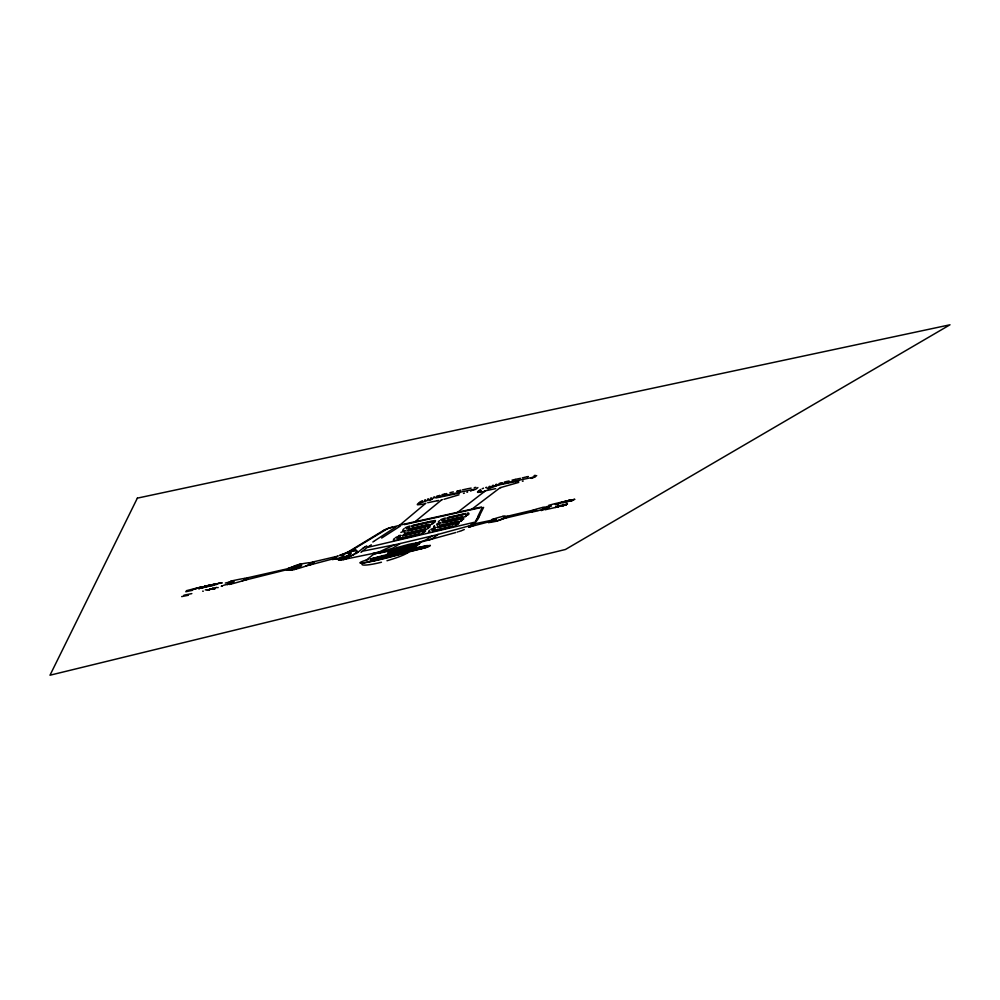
<?xml version="1.0" encoding="UTF-8"?>
<svg xmlns="http://www.w3.org/2000/svg" width="1000" height="1000" viewBox="0 0 1000 1000"><rect width="100%" height="100%" fill="white"/><g stroke="black" fill="none" stroke-linecap="round" stroke-linejoin="round"><path stroke-width="1.5" d="M343.725 555.138L339.513 555.487M478.125 515.887L482.088 507.762M479.125 516.775L479.55 515.438M479.475 515.688L483.625 507.362M477.925 516.55L477.7 517.15M545.487 507.512L542.837 509.15M478.862 517.413L478.55 518.062M477.425 517.788L477.113 518.45M478.175 518.75L475.988 521.75L471.35 525.337M476.75 519.113L475.475 521.062M401.912 552.85L403.812 552.087M438.025 534.412L432.163 538.775A6.35 0.875 -15.9 0 1 429.762 539.65L427.887 540.212A53.513 7.525 -16 0 1 422.262 541.712A55.587 7.825 -16 0 1 416.475 543.162L425.125 540.312L432.5 535.825A25.925 3.638 -16 0 0 438.025 534.412L469.95 525.675L474.4 522.263L367.113 547.487L362.463 551.213L394.5 544.8A27.85 3.925 -15.8 0 0 400.037 543.575L432.5 535.825M463.275 518.638L462.362 519.575L462.812 519.125M404.675 532.413L404.212 532.925L404.925 532.137M429.025 527.038L428.587 527.513M428.237 527.112L427.638 527.75M430.138 526.75L429.487 527.45M434.5 525.6L433.65 526.5M439.325 524.888L440.012 524.15M437.1 525.588L438.05 524.587M428.425 527.675L428.338 527.762A13.537 1.95 -15.9 0 1 428.1 527.975M463.875 518.75L463.188 519.45M462.912 519.025L461.838 520.1A13.787 1.963 -16.1 0 1 461.675 520.237M462.3 518.987L461.3 520.013M402.9 529.812L404.1 528.65M406.413 528.938L407.612 527.788M408.512 528.425L409.712 527.275M432.287 523.038L433.525 521.9M434.175 522.712L435.425 521.562M438.363 521.775L439.6 520.625M394.7 538.312L393.462 539.438M441.775 520.925L443.013 519.788M398.062 537.55L396.875 538.625M443.8 520.425L445.037 519.288M400.112 537.05L398.913 538.138M466.1 515.375L467.362 514.25M467.7 515.112L468.975 513.987M423.675 531.562L422.45 532.638M425.625 531.163L424.425 532.212M429.762 530.2L428.65 531.175M339.387 559.375L338.55 560.112L343.338 559.1M433.1 529.388L431.875 530.45M435.087 528.913L433.85 529.975M357.925 552.25L363.237 548.062M357.9 552.275L356.325 553.55M417.413 504.15L420.238 501.75M457.3 523.688L455.95 524.812M458.963 523.362L457.725 524.388M399.625 525.237L425.887 503.175M362.7 563.188L363.438 562.837M366.538 560.013L373.35 554.4M415.1 521.675L441.737 499.8M362.125 551.5L361 552.375M385.425 550.675L379.712 552.525L380.387 552.275M387.4 553.275L389.263 551.788M388.6 552.987L390.462 551.5M389.175 552.85L389.938 552.238M390.25 551.987L391.025 551.362M391.475 552.65L392.575 551.613M392.887 551.375L396.962 549.725M391.587 552.587L392.938 551.512M393.2 551.312L394.55 550.225M393.288 551.425L391.962 552.537L396.35 551.413M393.55 551.225L394.9 550.15M392.337 552.362L395.1 551.025M393.862 551.138L395.1 550.163M398.512 550.212L397.287 551.188L398.775 550.125M398.825 549.963L400.075 548.975M399.038 549.925L400.4 548.837M473.938 489.938L474.162 489.862A4.275 0.675 -16.2 0 0 476.262 488.913L477.9 487.55M399.113 550.05L397.7 551.175M399.375 549.837L400.75 548.763M398.237 550.962L399.475 549.987M399.787 549.738L401.025 548.75M402.875 549.837L404.25 548.825L400.25 549.738M405.812 547.587L403.85 548.75M406.2 547.438L404.825 548.525L406.1 548.2M477.575 491.8L480.562 489.45M403.113 549.862L404.562 548.725M405.838 549.2L403.7 549.712L404.975 548.65M405.3 548.4L406.55 547.413M407.738 548.638L409.05 547.612M410.637 546.413L408.75 547.712M409.513 547.362L410.887 546.287M408.438 548.45L409.688 547.487M410 547.238L411.262 546.25L410.625 546.312M414.25 544.438L415.938 543.125M414.35 545.475L412.938 546.512M412.013 547.537L413.263 546.562M457.8 512.2L485.337 490.875A7.9 1.212 -16.3 0 1 487 490.462L495.662 488.638M413.638 546.875L414.487 546.237M415.6 545.375L414.562 546.062M415.062 546.512L416.987 545.037M362.713 563.225L376.975 560.262A198.275 29.45 -16 0 0 386.362 558.062L408.188 552.4M419.775 543.475L413.638 548.1L395.2 552.775A261.462 40.725 -16.2 0 1 383.025 555.638L370.075 559.113L384.85 555.775A312.087 49.875 -16.2 0 0 393.862 553.65L416.175 547.9L414.837 548.088M400.037 543.575L392.925 548.088L384.613 550.875M472.062 509.038L500.138 487.713L518.737 482.4M340.475 555.112L347.438 552.362L383.8 530.262M534.888 476.912L536.7 475.588M471.325 525.35L469.925 526.337M469.462 526.038L468.35 526.825M408.062 552.487L408.137 552.425A24.65 3.275 -15.7 0 1 387.1 560.712L386.987 560.737M349.263 551.8L387.137 528.913A7.325 1.087 -15.8 0 1 389.137 528.112L402.35 524.538M432.65 523.3L432.663 523.288A7.575 1.1 -15.9 0 1 432.388 523.462M381.662 538.062L400.475 525.962M373.938 541.263L395.95 526.925M373.537 541.538L372.85 541.987M363.162 548.112L364.45 547.288M367.663 547.125L369.675 545.85M469.075 526.9L469.825 526.413A15.275 2.112 -16.1 0 0 472.15 524.738M534.637 477.088L532.663 477.938M364.375 547.337L366.688 545.913M478.375 492.137L480.812 491.225M371.325 544.837L370.3 545.462M428.537 528.225L428.5 528.25A5.012 0.712 -15.9 0 1 424.85 529.738A5.6 0.8 -15.9 0 1 424.087 529.925M353.512 554.587C348.062 557.463 341.625 560.388 335.7 559.062M433.15 523.5L433.025 523.575A6.075 0.887 -16 0 1 431.838 524.163A4.662 0.675 -16 0 1 428.625 525.237M426.112 546.888L426.6 546.525A4.737 0.625 -15.9 0 0 426.362 546.312L424.45 546.55M394.5 544.8L379.775 551.688A8.425 1.163 -15.7 0 1 377.175 552.463L372.825 553.513M477.65 491.75L481.163 490.5M383.975 530.163L385.275 529.513A8.787 1.312 -15.8 0 1 391.775 527.275L392.287 527.15M229.088 582.137L231.488 581.188L232.5 581.712A25.3 3.6 -14.8 0 1 232.25 582.25A23.625 3.362 -14.8 0 1 231.363 583.062L227.387 584.575A12.725 1.8 -15 0 1 227.138 584.45A5.188 0.737 -14.9 0 0 225.662 584.763L223.787 585.212M293.688 566.5L297.838 564.987L299.675 565.462M294.15 566.312L294.662 566A10.55 1.5 -15.3 0 1 294.887 565.9M400.875 532.45L400.962 532.4A5.3 0.762 -15.8 0 1 401.213 532.288A4.588 0.663 -15.8 0 1 403.425 531.462L404.85 531.038M222.775 585.737L221.95 585.962M543.325 508.925L544.837 508.237A7.188 0.975 -16.5 0 0 545.662 507.663L547.35 507.175A11.025 1.5 -16.5 0 0 549.35 506.662L551.438 506.05M222.35 585.938L221.95 586.125M412.788 550.212L411.838 550.55M464.312 529.513L461.838 530.55M295 565.85L295.225 565.75A6.987 0.988 -15.3 0 1 296.188 565.35M221.675 586.25L221.238 586.275M229.95 581.888L231.188 581.487M542.6 509.25L538 510.788M501.5 519.425L500.988 519.637A6.075 0.825 -16.3 0 1 495.7 521.375M501.438 519.45L501.463 519.438A15.163 2.075 -16.2 0 0 505.613 516.3A6.25 0.85 -16.3 0 0 502.45 516.438M344.663 558.525L353.35 554.862A40.663 5.737 -15.4 0 0 355.087 553.725A48 6.787 -15.4 0 0 357.013 551.888L357.287 550.975M555.462 504.625L556.462 504.225M432.075 499.375L431.362 499.65M343.85 553.95L348.438 552.75M295.538 565.938L298.85 565.938A25.188 3.575 -15.2 0 1 297.438 567.375L292.25 569.412M430.462 500L429.762 500.275M556.862 504.075L560.337 503.013M557.562 503.988L558.8 503.537M230.863 581.263L231.612 581.013M461.35 530.737L459.2 531.487M216.8 587.362L214.688 588.1M427.488 500.475L426.6 500.8A69.975 11.55 -15.8 0 1 423.688 501.85L422.887 502.137M218.188 587.487L217.787 587.775M558.387 503.512L559.6 503.263M422.088 502.425L418.925 503.512M394.012 549.412L397.688 548.5A211.488 32.487 -16.1 0 0 405.863 546.55L414.562 544.25M473.4 524.05L475.175 524.163A10.562 1.45 -16.1 0 1 474.862 524.587A10.175 1.4 -16.1 0 1 473.425 525.475L469.675 526.862L490.412 521.425A9.688 1.325 -16.2 0 0 491.863 520.55A10.075 1.388 -16.2 0 0 492.175 520.125L473.288 524.075M488.05 488.787L488.988 488.462A70.725 11.45 -16.2 0 0 495.913 485.975M299.262 564.412L301.188 564.3L301.637 565.087A32.4 4.6 -15.1 0 1 301.05 565.962A32.538 4.612 -15.1 0 1 299.738 567.013L294.225 569.538A21.463 3.05 -15.3 0 0 305.637 566.175L308.675 564.688A22.613 3.2 -15.2 0 0 310.1 563.275L309.1 562.737A20.925 2.95 -15.3 0 0 299.325 564.412M473.137 490.213L472.212 490.375M487.113 488.525L488.062 488.2A69.338 11.238 -16.2 0 0 495.462 485.575A10.725 1.663 -16.4 0 1 500.712 484.038L532.675 477.362M559.237 503.212L560.237 503.05M471.238 490.863L470.562 491.087M531.038 478.387L532.212 478.088M232.05 580.887L234.062 581.337A30.587 4.35 -14.8 0 1 233.812 581.812A30.075 4.275 -14.8 0 1 232.85 582.737L229.425 584.45A33.413 4.812 -14.9 0 0 242.387 580.887A6.812 0.963 -15 0 1 245.312 580.087L288.5 569.275A14.312 2.025 -15.2 0 0 289.35 568.362L247.275 577.863A6.9 0.988 -15 0 1 246.45 578.05L246.15 578.112A6.6 0.95 -15 0 1 245.625 578.212L244.9 578.35M342.788 557.987L338.65 558.888M467.587 492.088L466.938 492.3M206.075 589.7L205.263 589.95M484.387 491.163L485.337 490.875M560.237 502.875L563.2 501.975M424.525 500.112L425.575 499.775M427.475 499.162L428.537 498.825M430.462 498.2L431.55 497.85M433.512 497.212L434.613 496.863M480.087 490.85L479.363 491.087M215.487 588.413L214.838 588.763M533.138 510.138L534.163 510.213A6.688 0.912 -16.4 0 1 533.938 510.575L533.812 510.675A6.513 0.887 -16.4 0 1 532.812 511.225L530.913 512.1L534.775 510.825A7.1 0.963 -16.4 0 0 536.112 510.075A7.6 1.025 -16.4 0 0 536.4 509.65L533.625 509.988L535.725 509.325A18.225 2.45 -16.5 0 1 542.562 507.463M395.262 555.062L388.95 556.3A5.575 0.737 -15.8 0 1 388.988 555.975L390.25 555.288A5.5 0.737 -15.8 0 1 391.662 554.75L397.025 553.413A4.8 0.637 -15.8 0 1 398.162 553.3M464.412 493.113L463.5 493.413M560.7 502.725L562.562 502.312M338.175 555.938L338.2 555.938A5.838 0.825 -15.5 0 1 337.35 556.188L336.863 556.325A6.5 0.925 -15.5 0 1 335.2 556.763L310.637 562.513M483.413 488.3L483.5 488.275A5.487 0.85 -16.3 0 0 482.15 488.725M522.425 481.262L523.212 481.012M213.925 588.337L212.5 588.562M214.812 588.625L213.575 588.45M436.775 496.175L438.263 495.725M459.025 494.812L443.988 499.3M242.387 580.887L244.425 579.85A19.75 2.812 -14.9 0 0 245.375 578.763L244.55 578.4A31.975 4.487 -14.9 0 0 234.988 580.212L232.712 580.712M458.062 531.85L457.325 532.075M214.262 588.938L213.487 589.025M212.587 588.525L213.463 588.488L212.35 588.6M485.662 487.612L486.775 487.275M488.925 486.625L490.037 486.275M492.238 485.613L493.375 485.262M495.588 484.588L496.75 484.237M376.887 553.125L380.562 552.137M417.612 543.638L418.413 543.35M213.125 588.587L212.175 588.65L212.938 588.65M566.975 503.963L566 504.4M565.975 504.762C568.3 504.062 562.975 505.825 566.1 504.725M499.113 483.512L500.562 483.1M212.125 588.675L212.85 588.675L211.9 588.737M562.288 502.238L563.025 502.175M436.138 497.887L459.6 493.088M548.713 505.325L554.338 503.812M565.75 504.913L566.512 504.613M546.5 506.737L547.863 506.35M565.275 505.05C562.6 505.825 567.638 504.288 565.662 504.938M500.975 487.575L500.538 487.7M212.45 588.787L211.588 588.825M417.438 543.55L416.388 543.975M565.4 505.012L564.525 505.262M212.362 588.812L211.513 588.85M562.788 502.1L563.938 501.925M346.587 552.587C348.462 553.212 355.513 548.2 356.725 551.7A43.4 6.138 -15.4 0 1 353.5 554.587M411.662 550.612L403.025 552.75M563.275 502.113L564.587 501.737M566.35 504.3L567.463 503.975L555.725 506.463M211.213 588.938L211.938 588.938L211.025 588.987M564.75 505.2L564 505.412L564.975 505.05M305.637 566.175A6.188 0.862 -15.3 0 1 307.438 565.612L307.962 565.462A6.987 0.975 -15.3 0 1 309.675 565.025L335.538 558.2A15.925 2.25 -15.4 0 0 336.5 557.463A16.312 2.3 -15.4 0 0 336.737 557.087L335.288 556.737M562.712 502.75L563.787 502.337M396.037 547.863L408.575 544.438A13.375 1.812 -15.8 0 1 411.012 543.888L411.238 543.85A12.812 1.737 -15.8 0 1 411.637 543.763L415.825 543.138M563.05 502.65L564.388 502.175M186.325 590.712L198.775 587.562M210.538 589.125L211.262 589.125M346.788 553.05L345.812 553.337A14.438 2.025 -15.5 0 0 339.787 555.375M564.175 501.7L565.188 501.575M563.837 502.325L564.925 502.038M439.975 523.025L436.938 524.025A4.562 0.65 -16 0 0 436.512 524.212M210.15 589.225L210.938 589.212M210 589.275L210.688 589.288M427.887 540.212L455.75 532.537M544.263 508.525L546.362 508.013A9.85 1.325 -16.5 0 1 547.775 507.725L549.263 507.512M298.3 564.663L299.05 564.462M209.688 589.35L210.375 589.375M564.562 501.6L565.812 501.4M503.288 518.625L530.675 512.125A18.25 2.475 -16.5 0 0 537.15 510.975L537.188 510.975M563.663 505.4L564.175 505.275M193.325 589.188L194.775 588.8M193.438 589.35L195.062 588.725M209.3 589.462L209.963 589.487M209.15 589.5L209.725 589.55M564.675 504.613L563.425 504.95L564.05 504.925M413.825 546.25L414.425 546.213M352.525 550.737L353.812 550.425M208.762 589.612L209.4 589.637M453.075 526.263L452.2 526.487M565.2 501.425L566.388 501.25M565.4 501.9L564.212 502.325L572.525 500.438M377.05 553.05L378.975 552.537M414.012 546.3L414.688 546.025M208.375 589.712L209.075 589.725M419.55 534.113L418.188 534.462M564.663 502.212L565.913 501.763M377.212 553L378.15 552.75M564.05 505.3L563.325 505.6M441.975 494.7L444.075 494.15M194.788 588.987L195.55 588.587M195.075 588.913L198.05 587.938M565.788 501.262L566.95 501.112M562.8 505.625L563.713 505.4M377.975 557.975L375.138 558.862A6.375 0.85 -15.7 0 0 373.45 559.55L372.488 560.112A5.938 0.8 -15.7 0 0 372.45 560.45L375.675 560.05M395.262 553.8L392.75 554.575A5.663 0.75 -15.8 0 0 391.012 555.312L390.812 555.425A4.938 0.663 -15.8 0 0 390.387 555.7A5.3 0.712 -15.8 0 0 390.35 556L391.812 555.95M195.55 588.787L199.488 587.562M207.275 590L207.925 590.025M565.112 502.088L566.425 501.637M411.163 547.837L411.962 547.638M412.488 547.675L406.337 549.062M459.588 490.662L460.763 490.363L459.212 490.675M207.125 590.037L207.763 590.075M207.525 590.138L207.35 590.175M566.3 501.125L568.263 500.775M413.15 546.538L414.988 545.212M504.312 482.088L506.413 481.538M565.55 501.975L567.675 501.312M563.1 505.55L562.65 505.775M563.275 505.513L560.975 506.2L561.925 505.85M417.075 544.25L417.7 544.075A5.763 0.787 -15.9 0 0 419.712 543.513M415.112 545.188L416.238 544.775M411.175 547.75L412.663 546.675M459.1 490.8L458.212 491.025M411.375 526.087L431.225 521.587M446.65 518.138L465.275 513.925M566.812 501L567.875 500.863M378.425 552.688L379.1 552.513M378.562 552.65L380.312 552.2M562.475 505.825L561.35 506.112M198.575 588.737L199.375 588.35M412.4 546.625L411.463 546.862M409.963 548.15L408.75 548.462M424.625 529.338L423.512 529.612M198.612 587.987L199.975 587.45M402.15 535.725L421.438 531.237M437.062 527.625L455.163 523.413M199.237 588.562L200.325 588.112M566.237 501.8L566.975 501.488M415.462 544.975L409.95 546.487M458.113 491.05L457.262 491.15M402.562 524.475L481.65 506.975M406.625 530.975L426.575 526.388A11.363 1.625 -15.9 0 1 427.525 526.188L428.375 526.025M441.7 522.95L461.337 518.462M402.65 535.85L421.688 531.413M199.562 587.737L200.738 587.25M199.312 588.55L200.062 588.175M567.75 500.75L568.688 500.662M429.15 524.625L427.95 524.913M425.288 528.875L424.538 529.062M200.037 587.625L210.238 585.013M561.663 506.025L560.288 506.362M561.613 506.037L562.537 505.7M381.463 562.225L381.463 562.225A24.238 3.225 -15.7 0 1 372.912 564.113L372.225 564.237A24.675 3.287 -15.7 0 1 362.75 563.162M200.8 587.438L201.688 587.013M200.463 588.25L202.213 587.638M200.712 588.188L206.287 586.675M568.188 500.65L569.113 500.562M408.275 548.587L405.325 549.312M201.462 587.263L202.688 586.775M532.8 510.225L506.575 516.438M412.212 545.037L396.875 548.737M413.162 545.237L379.85 553.088M409.862 546.6L410.55 546.337M407.925 547.863L409.075 547.463M407.425 547.987L408.525 547.775M405.062 549.388L407.438 548.962M412.212 526.125L431.45 521.788M202.213 587.075L202.875 586.725M340.4 558.675L347.475 555.725A31.45 4.438 -15.4 0 0 349.8 553.587L349.125 552.762L346.562 553.05M568.562 500.55L569.788 500.4M203.312 591.2L202.638 591.175M408.55 546.825L409.625 546.562M408.387 546.962L409.038 546.712M407.875 547.762L406.4 548.237M405.863 548.375L406.812 548.2M406.125 549.3L401.662 550.225A224.963 34.462 -16.1 0 1 392.463 552.438L389.738 553.038M377.062 558.237L428.288 545.925A5.763 0.762 -15.9 0 1 428.237 546.25A5.412 0.725 -15.9 0 1 427.788 546.562L427.562 546.675A6.188 0.825 -15.9 0 1 426.05 547.337L374.738 560.125M412 550.062L401.75 553.025M421.163 548.7L424.562 547.625A6.35 0.85 -15.9 0 0 426.075 546.975M421.637 548.5L424.8 547.487A5.6 0.75 -15.9 0 0 425.913 547L426.3 546.85A5.5 0.737 -15.9 0 0 426.838 546.225L425.575 546.237M522.3 477.875L523.25 477.65M457.788 521.688L440.2 525.763M202.188 587.825L206 586.95M345.2 558.675L341.138 559.062M409.862 546.375L404.913 547.712M408.775 546.775L406.812 547.35M405.988 548.275L406.613 548.075M403.275 550L401.775 550.363A232.55 35.763 -16.1 0 1 392.175 552.663L390.588 553.038M395.613 553.713L396.538 553.5M457.1 491.3L456.85 491.25M458.688 521.175L457.925 521.362M437.725 527.463L455.438 523.575M568.888 500.475L569.525 500.462M567.537 501.475L569.288 501.062M405.4 547.7L400.375 548.812M401.688 550.212L402.587 549.9M400.175 550.575L401.425 550.188M393.175 555.662L392.388 555.837M449.925 492.688L453.325 491.887M554.75 503.713L570.337 500.125M415.712 543.35L416.45 543.175M404.175 547.9L405.288 547.625M401.238 549.388L402.975 548.962M400.55 550.4L398.375 551.013M512 480.163L515.275 479.387M204.1 586.625L204.913 586.237M569.312 500.375L569.987 500.213M344.387 558.438L345.312 558.225A4.7 0.663 -15.5 0 0 348.6 557.175M399.487 549.85L400.95 549.45M400.337 549.775L395.412 550.95M396.662 551.337L398.525 550.887M396.175 551.538L397.137 551.312M374.462 560.2L375.513 560.087M523.713 477.537L527.638 476.662M447.85 518.088L465.5 514.1M418.038 534.5L400.025 538.713M451.587 526.638L434.7 530.6M204.562 586.512L205.375 586.125M205.025 586.4L205.75 586.038M568.95 501L568.038 501.35M294.012 569.587L292.938 569.8M398.8 549.188L400.438 548.787M397.587 549.575L399.762 549.05M398.525 550.037L393.675 551.237M393.9 552.075L394.875 551.85M462.388 489.913L467.137 488.862M429.25 524.3L410.775 528.5M424.45 529.075L406.262 533.275M452.525 526.15L435.737 530.075M347.438 552.362L350.487 552.075L351.262 552.975A39.038 5.513 -15.4 0 1 348.088 555.875L339.225 559.4M205.487 586.287L206.213 585.925M569.113 500.962L568.112 501.337M225.325 583.062L227.537 582.537A5.337 0.762 -14.9 0 0 229.562 582M503.8 518.488L506.7 517.438A6.925 0.95 -16.3 0 0 507.8 516.788A7.237 0.988 -16.3 0 0 508.038 516.475L506.675 516.413M309.675 565.025L312.962 563.575A17.475 2.475 -15.3 0 0 314.113 562.463L312.638 562.1M395.637 549.938L398.013 549.375M401.025 538.2L418.663 534.075M398.275 539.562L415.85 535.438M449.4 527.575L432.587 531.512M569.15 500.95L568.337 501.275M206.137 586.138L206.863 585.775M245.312 580.087L247.3 579.163A16.812 2.387 -14.9 0 0 248.238 578.125L247.338 577.85M344.625 558.812L343.45 559.075M393.462 550.538L394.113 550.388M392.938 551.4L390.412 551.95M390.438 552.125L392.413 551.663M408.2 530.812L426.388 526.65M423.312 529.663L405.325 533.812M398.188 539.587L397.113 539.825M568.45 501.25L569.425 500.887L568.737 501.188M394.825 549.175L390.95 550.112M389.712 552.225L390.8 551.9M441.175 525.225L457.812 521.388M403.625 534.712L421.3 530.625M438.425 526.663L455.025 522.812M403.263 535.062L422.225 530.688M438.062 527L455.487 522.975M569.325 501.05L570.237 500.712M502.25 516.512L505.438 516.688A17.312 2.375 -16.2 0 1 505.075 517.238L504.162 517.938A16.413 2.25 -16.2 0 1 502.725 518.725L495.363 521.413M207.05 585.925L207.775 585.562M332.388 559.6L332.938 559.487A6.188 0.862 -15.5 0 1 333.688 559.325M381.138 551.7L380.513 551.838M392.025 549.825L388.762 550.625M427.738 502.713L437.225 500.75M427.875 524.925L409.825 529.038M407.713 530.337L426.763 526M442.675 522.35L460.163 518.362M443.6 522.712L460.288 518.9M352.713 550.862L353.95 550.625M199.475 587.4L201.388 586.962M207.413 585.837L208.588 585.388M206.462 586.812L214.312 585.15M206.962 586.512L216.513 584.525M286.512 570.275L286.988 570.163A5.688 0.8 -15.2 0 1 288.538 569.875M390.662 550.138L382.938 551.938M373.812 560.438L372.688 560.513M445.838 520.525L462.562 516.725M444.85 521.062L461.55 517.263M408.062 529.975L425.825 525.925M443.025 522L459.7 518.2M345.425 559.125L374.787 553.1M388.075 550.725L381.5 552.188A13.162 1.812 -15.7 0 1 380.238 552.438L380.387 552.5M412.938 525.3L432.075 521M448.075 517.4L465.65 513.45M354.075 550.55L356.175 550.237M208.675 585.562L209.4 585.2M379.237 552.137L378.2 552.362M209.112 585.462L210.825 584.888M294.163 569L293.663 569.1A9.438 1.338 -15.3 0 1 289.438 569.775A4.812 0.675 -15.2 0 0 288.863 569.825M404.275 524.625L480.262 507.725M544.938 509.8L558.837 506.7M571.112 499.95L572.575 499.775M570.275 500.7L569.6 501M377.512 552.513L376.488 552.737M345.35 559.138L346.037 559.05M211.137 585.013L211.775 584.688M441.312 499.888L442.15 499.712M571.525 499.862L572.2 499.862M185.775 591.75L192.75 590.25M417.638 543.488L414.65 544.125L417.8 543.462M473.175 489.462L474.338 489.212M532.788 477.337L534.575 476.962M569.8 500.95L572.225 500.487M558.825 506.562L556.763 507.137M211.912 584.85L213.588 584.3M471.987 489.712L472.8 489.538M292.975 566.788L294.25 566.838A11.113 1.575 -15.2 0 1 294.3 566.925M212.425 584.738L213.325 584.35M415.363 543.975L417.212 543.575M471.875 489.738L437.375 496.975A10.288 1.625 -16 0 0 436.637 497.175A7.812 1.238 -16 0 0 434.588 497.8M557.65 506.95L556.85 507.125M340.037 560.25L344.625 559.338M375.95 553.938L374.988 554.138A6.188 0.85 -15.7 0 1 373.375 554.425M438.65 500.45L437.3 500.737M378.55 552.9L376.95 553.212M527.487 476.7L528.375 476.512M570.237 500.863L573.375 500.1M354.387 550.475L355.6 550.188A6.963 0.988 -15.5 0 1 355.975 550.188M213.7 584.475L214.425 584.125M543.112 510.188L542.438 510.325M214.288 584.35L215.1 584M416.337 543.775L417.088 543.625M444.575 494.038L446.812 493.575M506.838 481.45L509.1 480.988M439.125 495.538L439.862 495.363M501.213 482.938L502.262 482.725M570.4 500.825L571.413 500.462M343.275 559.612L343.963 559.475M363.762 562.775L373.275 560.938A5.925 0.787 -15.7 0 0 375.075 560.538L426.95 547.325A9.062 1.2 -15.9 0 0 428.775 546.562L430.125 545.763A8.438 1.125 -15.9 0 0 430.275 545.35L417.062 547.575A8.225 1.1 -15.9 0 0 415.15 548.013M183.938 595.188L191.825 593.6M474.237 487.663L475.9 487.35M515.65 479.3L520.475 478.325M534.125 475.575L535.337 475.35M432.675 521.275L433.512 521.125M214.938 584.025L215.938 583.825M557.487 506.838L556.1 507.275M411.575 550.138L412.312 549.987M188.412 595.262L181.663 596.6M468 488.688L471.163 488.1M205.225 587.1L205.85 586.975M556.275 507.238L556.912 506.95M215.938 584.025L216.588 583.888M518.862 480.975L515.525 481.613M558.462 506.062L557.938 506.163M573.075 499.675L574.688 499.4M556.013 507.287L556.825 506.962M373.275 560.938L370.387 561.112A8.637 1.15 -15.7 0 1 370.438 560.625L371.838 559.8A9.287 1.238 -15.7 0 1 373.75 559.012L426.138 545.763A5.312 0.7 -15.9 0 1 427.388 545.475M216.838 583.837L220.588 583.05M515.288 481.662L501.125 484.462A8.662 1.338 -16.4 0 0 495.838 485.95M555.562 507.375L555.212 507.438M573.525 499.6L574.625 499.288M541.712 510.462L541.163 510.55M217.288 583.763L218.812 583.3M484.55 491.475L484.288 491.488A29.65 4.65 -16.4 0 1 480.475 492.113L478.562 492.325M461.8 518.038L461.887 518.025A6.325 0.9 -16.1 0 1 462.4 517.938A5.825 0.838 -16.1 0 1 463.325 517.85M363 562.913L363.038 562.9A7.662 1.025 -15.6 0 1 360.163 563.112M218.95 583.288L220.225 583.288M336.312 559.038L341.3 557.238A22.375 3.162 -15.4 0 0 343.65 555.163M220.675 583.237L221.425 583.162M495.15 521.462A15.637 2.138 -16.3 0 1 488.35 522.562L494.487 520.487A11.525 1.575 -16.2 0 0 495.975 519.587A12.325 1.688 -16.2 0 0 496.388 519.05L491.812 519.625L496.7 518.025A16.012 2.175 -16.3 0 1 501.788 516.625M221.062 582.987L222.362 582.875M289.438 569.775L292.45 568.713A17.637 2.5 -15.2 0 0 294.225 566.95M478.462 492.325L478.35 492.35A5.275 0.825 -16.3 0 1 477.537 492.362M227.887 584.325L231.137 583.013A22.862 3.25 -14.8 0 0 232.075 581.838L231.4 581.462A7.163 1.013 -14.9 0 0 229.638 581.912M290.825 569.637L297.162 567.85A29.388 4.162 -15.1 0 0 299.6 565.475M424.988 530.95A13.425 1.913 -15.9 0 1 424.85 531.125L423.162 532.6A13.388 1.9 -15.9 0 1 422.837 532.825L422.837 532.825A7.2 1.013 -15.9 0 1 422.463 533.062M309.613 562.675A5.562 0.787 -15.4 0 1 309.1 562.737M427.95 528.088A7.525 1.075 -15.9 0 1 427.775 528.2M432.75 523.225A14.138 2.062 -15.9 0 0 432.925 523.088L434.625 521.512A14.1 2.062 -15.9 0 0 434.75 521.362M468.537 513.737A13.4 1.938 -16.1 0 1 468.438 513.837L466.613 515.45A14.212 2.05 -16.1 0 1 466.463 515.575L466.362 515.638A7.163 1.037 -16.1 0 1 466.112 515.8M461.5 520.363A7.275 1.037 -16.1 0 1 461.35 520.462M292.05 567.038A9.438 1.338 -15.3 0 1 297.613 565.363M291.887 567.112A4.925 0.7 -15.2 0 1 291.312 567.3M290.95 567.425A5.987 0.85 -15.2 0 1 288.275 568.15M458.462 523.175A13.1 1.85 -16 0 1 458.325 523.312L456.475 524.862A12.65 1.775 -16 0 1 456.238 525.025L456.15 525.075A7.05 0.988 -16.1 0 1 455.875 525.25M365.562 560.3A7.625 1.025 -15.6 0 1 368.5 559.487M360.087 562.6A7.662 1.025 -15.6 0 1 365.312 560.375M417.35 504.75A5.913 0.938 -16 0 0 418.913 504.675L420.225 504.538A32.188 5.15 -16.1 0 0 424.588 503.888M292.462 569.888A6.088 0.862 -15.3 0 1 291.087 569.85M421.138 501.262A4.363 0.7 -16 0 1 422.612 500.725M542.95 507.35A4.625 0.625 -16.5 0 1 545.237 507.212M334.412 559.2A5.387 0.75 -15.5 0 1 334.925 559.125M228.938 584.113A7.163 1.013 -14.9 0 1 227.662 584.362M227.138 584.45A4.95 0.7 -14.9 0 1 227.55 584.375M433.325 498.25A64.938 10.688 -15.8 0 1 428.4 500.138M398.537 553.587A4.8 0.637 -15.8 0 1 395.225 555.037M434.113 527.425A5.625 0.8 -16 0 0 435.225 527.312A6.312 0.9 -16 0 0 435.85 527.2M461.188 520.925A4.5 0.637 -16.1 0 1 457.638 522.163M461.15 520.938A5.888 0.838 -16.1 0 0 461.538 520.737A6.963 0.988 -16.1 0 0 461.887 520.538M423.612 530.388A5.925 0.838 -15.9 0 1 425.613 530.175M395.675 537.575A5.513 0.787 -15.8 0 1 400.387 535.75M395.438 540.212A6.088 0.862 -15.8 0 1 393.387 540.4M418.638 534.738A5.938 0.838 -15.9 0 0 419.387 534.525A5.575 0.787 -15.9 0 0 423.3 532.975M457.15 522.625A5.575 0.787 -16.1 0 1 459 522.438M435.363 527.675A5.162 0.737 -16 0 0 433.95 528.1A5.312 0.75 -16 0 0 430.938 529.375M430.2 532.062A5.9 0.825 -16 0 1 428.438 532.212M452.025 526.9A5.188 0.725 -16.1 0 0 453.413 526.487A4.487 0.625 -16.1 0 0 454.038 526.275A5.7 0.8 -16.1 0 0 456.488 525.212M440.35 522.587A6.6 0.95 -16 0 1 438.338 522.737M440.65 519.85A5.312 0.775 -16 0 1 445.337 518.038M467.287 513.138A5.888 0.85 -16.1 0 1 467.863 513.05A5.575 0.812 -16.1 0 1 468.363 512.987A5.188 0.75 -16.1 0 1 468.65 512.962M466.287 516.087A5.513 0.787 -16.1 0 1 465.387 516.525M465.412 516.525A4.412 0.637 -16.1 0 1 462.325 517.55M428.113 525.725A6.075 0.875 -15.9 0 1 429.913 525.513M400.875 535.3A6.562 0.95 -15.8 0 1 399.663 535.487A5.987 0.862 -15.8 0 1 398.812 535.55M340.05 558.663A14.338 2.013 -15.5 0 1 336.037 559.075M405.213 530.6A6.812 1 -15.9 0 1 402.9 530.775M405.2 527.85A5.475 0.8 -15.9 0 1 409.2 526.213A6.025 0.887 -15.9 0 1 410.025 526.013M433.537 520.688A6.55 0.963 -16 0 1 435.487 520.55M505.887 516.737A9.025 1.238 -16.3 0 1 503.65 518.387M407.013 547.075A269.988 42.7 -16.2 0 1 402.337 548.2L400.725 548.587A274.4 43.513 -16.2 0 1 394.237 550.125M472.088 524.788A27.2 3.762 -16 0 1 468.75 527.1M392.463 555.275L397.725 553.775L392.463 555.275M137.363 498.137L50 675.212L565.45 549.475L950 324.787L137.363 498.137M211.762 588.987L211.65 589.012M402.575 552.85L401.85 553L402.488 552.875"/></g></svg>
